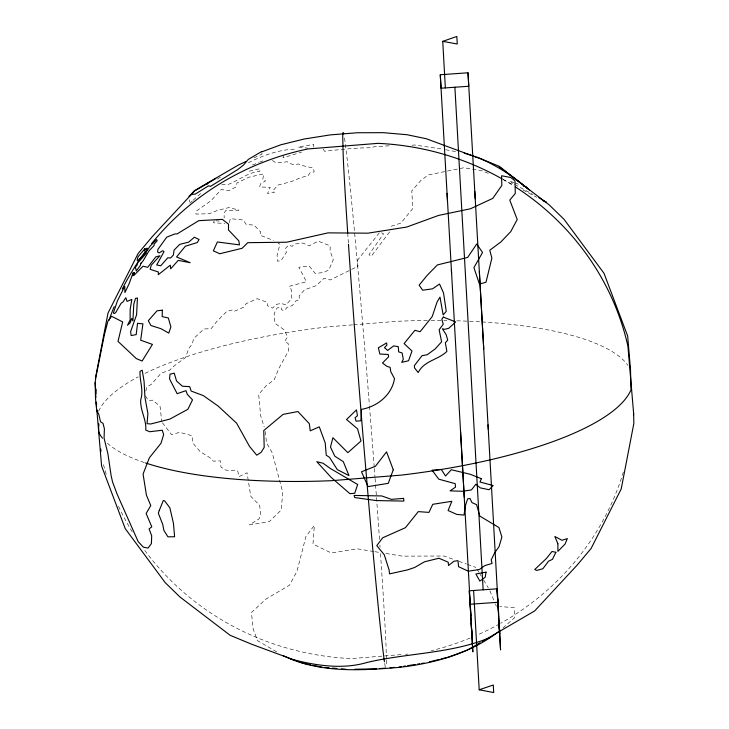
<?xml version="1.0" encoding="UTF-8"?>
<svg xmlns="http://www.w3.org/2000/svg" width="729" height="729" viewBox="0 0 729 729"><rect width="100%" height="100%" fill="white"/><g stroke="black" fill="none" stroke-linecap="round" stroke-linejoin="round"><path stroke-width="0.55" stroke-dasharray="3.65 2.73" d="M313.488 146.912L313.771 144.397L298.024 147.058L307.984 148.197M229.544 222.719L230.191 218.664L243.331 220.012L246.165 224.441L254.111 225.152L260.727 231.995L260.144 235.248L273.439 240.433M145.855 391.054L146.739 387.035L151.35 384.329L161.218 373.093L169.246 370.514L174.14 365.949L185.64 357.511L188.693 348.453L192.11 344.243L193.759 338.475L203.974 329.007L211.228 328.579L217.078 321.106L226.847 311.356L233.052 309.816L234.62 311.137L243.768 307.164L246.147 303.711L257.237 298.69L267.178 302.262L267.479 305.715L272.582 308.103L276.501 304.358L281.102 303.41L285.978 304.922L291.846 298.371L291.153 289.213L289.24 286.324L306.444 281.713L298.844 267.233L309.251 266.058L315.174 273.421L323.712 272.537L328.87 269.821L333.317 259.688L330.064 250.94L330.201 245.819L318.199 241.181L309.105 245.873L302.89 243.03L294.215 244.097L292.256 246.284L288.602 245.281L285.212 248.598L286.369 252.425L281.084 260.599L277.612 261.228L277.093 255.141L279.945 244.251L278.104 243.103M283.69 155.414L282.998 157.792L301.615 152.115M214.217 220.623L213.515 222.801L224.851 223.466M389.614 231.913L371.252 256.28L368.965 254.658L383.563 233.818L379.955 232.022L357.174 260.672L358.003 266.249L350.057 270.167M189.923 203.145L192.392 200.94M193.221 200.202L200.639 193.568M502.91 628.024L514.619 617.691L514.364 607.722L499.748 606.492M217.333 179.115L221.015 176.737M349.063 270.659L330.201 279.963L324.004 278.287L316.277 285.659L304.44 289.832L299.118 296.074L299.419 299.51L295.573 301.113L292.411 305.497L286.816 307.456L285.868 308.987L283.353 310.618L281.376 309.543L281.184 307.264L277.138 307.93L274.14 313.57L274.97 323.339L284.146 329.763L287.591 336.871L284.629 341.391L288.155 343.55L288.739 350.449L278.806 368.51L274.259 379.609L265.602 386.306L258.686 394.462L260.663 415.676L264.19 426.984M248.334 162.722C263.196 155.35 280.036 149.135 296.639 149.181M253.874 157.892L262.003 154.156L261.647 151.55M252.453 165.046L258.631 162.558M259.661 162.148L262.759 160.899M272.364 160.435L275.617 162.613L280.875 162.704L287.208 161.701L288.957 163.096L293.878 164.79L298.526 163.952L301.97 165.456L313.424 168.126L314.172 171.88L310.089 172.782L308.002 175.871L300.995 177.502L291.29 181.603L277.904 185.102L272.737 190.989L274.496 192.374L267.552 193.477L270.213 187.326L259.642 186.97L260.508 183.808L265.675 180.838L262.686 179.917L263.707 173.857L248.917 177.211L236.998 182.961L236.105 186.897L229.708 190.251L226.619 190.515L221.334 189.431L211 200.73L195.791 211.528L195.992 214.08L209.405 213.725L217.534 210.399L229.088 207.528L238.939 210.162L225.726 210.517L224.076 213.232L224.186 217.971M249.245 171.206L259.971 168.745L259.87 171.351C248.07 172.244 239.13 180.245 228.414 184.346L221.771 184.455M412.113 145.271L414.373 144.971L442.403 149.108M352.517 324.879L327.649 326.874A269.329 77.465 -4.9 0 0 143.659 374.059M353.647 324.788L397.724 321.261A269.329 77.465 -4.9 0 1 429.928 320.496M400.977 654.624L351.241 658.597A269.329 257.911 -1.4 0 1 143.75 549.019M405.497 654.259L407.757 654.077M389.076 145.791L373.74 146.821L372.191 147.787C356.107 147.613 340.598 149.618 324.533 151.24L323.056 148.916M216.158 220.796L219.065 221.069M373.795 551.516L357.328 548.846L331.267 552.956L312.978 544.062L314.354 525.39L305.952 536.471L296.958 571.281L289.495 585.205L266.131 598.965L251.414 612.533L253.2 629.081L257.565 640.691L278.113 652.674M374.888 551.689L380.374 552.582M385.869 553.466L402.326 556.136L444.025 556.027L453.611 559.453M445.683 149.718L457.684 151.969M513.863 182.578L509.671 181.074L512.669 183.362M514.911 182.952L519.103 184.455M458.942 561.348L466.405 564.009M467.471 564.392L475.991 567.426M488.284 173.374L482.015 170.814L463.89 167.725L428.406 174.933L420.961 180.327L411.803 190.88L412.787 208.585L400.895 223.092L391.564 226.09L391.765 228.104M502.892 179.325L513.161 184.847M522.985 190.023L536.735 197.267M514.61 184.419L533.036 194.452M162.421 422.738L171.515 434.602L179.689 432.333L192.201 435.778L192.738 442.959L200.174 451.606L209.852 457.666L213.342 461.138L220.413 460.865L220.942 466.979L225.625 470.087L237.718 470.934L239.003 476.657L247.04 472.756L250.776 496.321L259.624 505.297L260.827 515.075L258.831 519.057L249.5 524.88L269.201 521.727L281.23 510.018L282.724 492.248L272.263 452.982L266.386 442.512L265.474 431.103M145.518 395.956L148.215 400.412L152.698 400.194L160.061 406.354L161.774 421.891M477.158 569.376L478.917 572.283M479.5 573.258L481.249 576.174M483.582 580.056L488.257 587.82M489.861 590.791L495.073 603.12M495.51 604.15L496.376 606.2M189.494 199.792L189.777 202.033M386.37 659.171L386.024 645.675A269.329 4.429 85.4 0 0 380.41 552.473M386.397 660.301L386.534 665.923M385.313 667.035A269.329 4.429 85.4 0 1 384.602 662.871M348.398 243.03A269.329 4.429 85.4 0 1 347.806 234.373M344.489 138.073A269.329 4.429 85.4 0 1 359.834 290.516L365.539 357.611A269.329 4.429 85.4 0 1 369.393 405.096M369.485 406.235A269.329 4.429 85.4 0 1 374.241 467.371M374.323 468.492A269.329 4.429 85.4 0 1 374.998 477.404M375.08 478.516A269.329 4.429 85.4 0 1 379.517 539.578M379.891 545.028A269.329 4.429 85.4 0 1 380.046 547.178M623.368 472A269.329 257.911 -1.4 0 1 500.632 623.304M499.638 623.86A269.329 257.911 -1.4 0 1 477.377 634.968M470.096 638.066A269.329 257.911 -1.4 0 1 431.213 650.742M132.295 531.924A269.329 257.911 -1.4 0 1 117.487 503.994M106.243 474.278A269.329 257.911 -1.4 0 1 102.898 462.341M503.037 179.434A269.329 257.911 -1.4 0 1 513.581 185.786M144.315 462.55A269.329 77.465 -4.9 0 1 106.252 442.193M98.588 411.32A269.329 77.465 -4.9 0 1 138.255 376.838M431.067 320.487A269.329 77.465 -4.9 0 1 446.895 320.578M456.864 320.796A269.329 77.465 -4.9 0 1 480.94 321.863M482.115 321.936A269.329 77.465 -4.9 0 1 627.988 365.411"/><path stroke-width="1.09" d="M96.884 409.816L96.82 411.584L95.545 398.845L95.135 382.643L95.964 376.738L104.402 334.629L107.901 321.207L111.601 316.295L122.663 321.917L118.034 341.4L136.341 358.613L142.119 361.01L152.443 344.407L140.679 340.215L142.911 323.822L137.535 323.357L136.195 334.593L131.165 335.568L130.609 331.659L136.605 314.728L137.444 297.988L135.539 298.398L133.808 304.02L132.897 320.878L131.767 318.391L130.09 322.892L127.52 325.216L130.117 319.931L130.172 309.242L131.849 299.409L127.037 301.405L125.816 297.724L122.909 302.079L121.142 303.209L115.665 312.65L114.471 313.443L113.35 313.078L117.478 300.722L124.759 286.342L124.914 292.584L129.252 283.417L133.097 272.755L132.86 275.762L134.309 272.464L133.926 275.407L143.066 266.194L147.677 267.361L155.778 256.881L159.906 255.761L151.204 265.238L150.183 269.338L158.375 271.999L158.302 274.678L170.313 265.183L170.659 268.81L178.268 260.353L190.178 262.722L176.573 256.945L185.33 246.229L197.286 242.538L199.09 239.495L194.388 237.244L188.711 242.119L179.689 244.397L174.04 250.184L173.393 254.995L170.604 258.002L167.807 257.747L160.745 265.775L156.699 264.964L163.998 251.687L162.813 250.694L159.022 252.954L157.564 251.952L157.965 249.318L166.741 237.153L174.933 233.927L177.083 233.936L198.762 220.668L222.354 219.374L228.514 224.167L228.487 229.972L238.802 240.825L239.486 244.88L217.379 241.982L213.342 250.84L219.784 253.747L242.128 248.27L247.751 242.675L286.661 242.219L328.096 232.861L367.945 233.18L406.673 227.065L438.557 215.429L470.487 208.758L492.777 198.388L501.834 185.439L501.588 175.762L510.737 177.484L514.966 180.765L515.285 193.513L509.762 200.092L517.226 219.511L510.765 231.567L500.914 241.919L489.779 250.229L491.875 258.093L486.006 282.196L479.445 284.137L473.932 267.616L482.534 252.498L476.73 243.969L467.654 257.428L437.373 264.937L427.203 275.325L419.12 285.157L422.674 290.224L432.552 288.821L439.532 284.018L443.551 293.04L446.248 311.329L443.132 314.892L439.988 297.086L437.026 302.152L432.206 316.568L420.095 331.75L414.919 330.301L404.112 343.587L411.994 351.013L408.559 360.746L401.752 362.368L403.301 359.306L402.107 352.964L398.681 351.907L398.289 346.667L393.605 345.911L387.682 350.43L384.502 347.687L386.908 345.045L386.607 342.949L378.36 347.779L379.864 354.048L388.275 354.485L388.612 356.809L382.497 362.996L386.734 366.24L390.133 367.389L390.753 371.635L394.489 378.606C391.929 394.945 377.212 406.673 361.456 409.361L360.882 420.779L356.08 421.162L355.087 417.69L357.429 415.803L356.472 409.862L346.539 419.503L357.556 428.843L360.983 441.009L347.87 452.663L332.925 437.728L330.492 447.05L334.793 456.181L343.286 461.63L348.972 475.581L337.299 469.613L329.481 457.32L326.246 455.242L325.225 443.004L319.284 426.839L310.244 430.839L309.306 423.677L297.915 411.53L283.098 414.382L263.77 430.52L264.19 447.36L261.137 452.354L256.736 455.178L249.509 446.403L236.661 423.23L218.181 406.099L203.364 395.619L191.135 391.045L189.713 386.652L182.378 386.215L176.564 380.985L174.231 373.193L169.975 374.196L169.593 378.98L177.156 393.696L185.941 390.653L187.335 394.398L192.511 399.866L187.891 409.288L169.811 419.111L150.721 423.986L147.039 423.667L147.905 413.489L144.943 397.396L144.078 381.395L142.182 370.186L140.014 371.362C139.54 380.994 143.85 390.334 140.697 399.884C140.023 410.482 146.629 419.603 145.773 430.092L149.718 431.732L162.239 430.228L163.66 434.621L160.981 443.278L149.381 457.785L143.075 474.05L146.429 495.173L150.785 505.561L146.128 513.471L151.796 526.848L149.09 528.926L151.687 535.797L151.413 543.552L148.087 548.08L143.376 547.169L138.209 541.711L117.132 494.207L112.558 481.951L111.118 475.618L107.874 453.602L104.083 438.184L104.393 428.752L103.008 423.339L100.538 421.781L98.697 413.954L96.547 410.655M95.371 378.597L108.02 313.023L138.155 253.446L152.27 236.633L194.552 191.025M206.936 184.428L208.193 182.605L238.629 164.9L245.737 161.628M500.404 630.239C471.59 653.093 435.213 663.344 399.118 667.372C360.445 670.68 318.828 673.186 283.007 655.526M208.193 182.605L194.333 190.752L189.066 196.438L191.28 194.397L195.317 194.078L208.64 185.758L210.426 186.405L237.517 169.72L243.595 164.982L248.279 159.405L261.647 151.55M195.518 190.451L215.793 178.532M468.446 649.512L480.183 642.705M482.142 641.566L534.685 610.92L576.967 565.312L591.091 548.5L621.226 488.922L633.865 423.349L633.61 413.225L627.906 346.129A269.329 257.911 -1.4 0 0 515.485 186.998M261.775 151.869L280.765 144.807L304.093 139.029L330.164 134.911L357.219 132.751L383.39 132.678L406.919 134.71L426.183 138.71L477.322 157.601M467.462 650.077L448.481 657.139L441.054 658.98M442.74 41.362L456.828 36.45L457.265 43.995L442.74 41.362L445.355 87.917M489.132 637.911C450.303 653.822 407.62 652.938 367.216 662.415C342.366 669.814 315.274 665.522 290.643 659.016M479.19 689.789L493.287 685.005L493.715 692.55L479.19 689.789L473.613 590.481M429.39 661.868L438.94 659.499M399.073 667.035L401.251 666.689M403.419 666.352L405.597 666.005M407.766 665.659L415.375 664.465M417.544 664.119L419.722 663.773M421.891 663.436L424.068 663.089M376.538 668.839L354.959 669.24M379.918 668.566L385.55 668.119M390.061 667.755L394.571 667.39M468.009 72.782L468.765 86.259L441.036 88.218L440.28 74.75L468.009 72.782L475.208 198.789M497.014 588.822L497.77 602.3L470.041 604.259L469.285 590.791L497.014 588.822L500.568 649.922L497.825 599.776M324.569 667.427L329.052 667.81M332.406 668.101L336.889 668.493M341.372 668.876L345.847 669.268M464.227 153.199C488.594 159.733 510.245 173.794 529.391 189.95L499.283 166.349L477.468 157.291M310.554 664.793L303.064 663.235L251.924 644.345L230.136 635.296L180.063 597.069L165.164 582.58L125.215 528.616L101.586 465.94L96.839 410.035M312.695 665.231L322.327 667.235M523.294 185.959L526.438 187.08M542.631 200.375L546.559 202.443L538.859 197.623M499.11 166.649L549.174 204.876L564.082 219.365L604.031 273.339L627.651 336.005L630.503 369.548L631.013 389.796A269.329 77.465 -4.9 0 1 401.597 475.08L331.522 480.684A269.329 77.465 -4.9 0 1 145.499 462.942M95.818 390.963L95.627 388.721L95.854 397.724M98.77 425.627L98.579 423.385L98.734 432.397A269.329 77.465 -4.9 0 0 102.507 438.175M99.335 432.333L99.527 434.575M100.766 449.11L100.957 451.342M96.173 402.198L96.547 406.673M95.135 382.643L95.9 393.505M96.474 402.317L96.62 404.522M498.891 621.081L499.666 634.02L499.31 626.749M471.153 623.049L471.936 635.98L471.581 628.717M440.28 74.75L447.469 200.748M469.285 590.791L472.839 651.881L470.096 601.735M474.789 191.344L483.746 349.082M488.02 424.852L498.627 613.836M479.336 271.388L488.293 429.536M454.896 87.243L483.154 589.807M447.059 193.313L451.597 273.348M460.564 431.495L470.898 615.795M451.406 269.803L464.255 497.224M384.438 661.795A269.329 4.429 85.4 0 1 369.412 511.43L363.707 444.335A269.329 4.429 85.4 0 1 348.48 244.288M347.724 233.152A269.329 4.429 85.4 0 1 343.213 156.279L342.712 136.022A269.329 4.429 85.4 0 1 343.687 133.835M633.61 413.225A269.329 257.911 -1.4 0 1 633.483 415.448M108.986 320.341A269.329 257.911 -1.4 0 1 114.18 306.627M122.244 289.021A269.329 257.911 -1.4 0 1 145.463 251.523M151.678 243.504A269.329 257.911 -1.4 0 1 307.92 148.953L378.005 143.349A269.329 257.911 -1.4 0 1 502.062 178.878M557.904 543.816L557.895 551.388L565.039 544.089L567.353 538.558L562.004 540.289L554.833 536.489L557.904 543.816M162.33 310.171L162.193 316.614L168.335 317.962L170.887 326.966L168.773 333.107L160.972 328.697L150.93 325.526L148.297 320.724L157.017 310.827L162.33 310.171M465.539 505.124L464.027 515.057L456.755 514.41L448.116 510.519L451.834 501.297L432.753 504.304L428.962 512.396L418.3 511.612L405.442 527.678L382.67 537.82L376.775 545.638L384.292 554.805L389.14 570.069L389.514 573.887L407.493 569.896L414.646 567.472L424.579 561.758L438.958 558.25L448.198 562.177L448.526 565.485L453.939 561.275L457.985 560.637L458.577 566.688L468.3 571.208L479.4 569.504L484.767 565.622L492.093 563.435L491.182 559.881L494.772 552.646L499.046 546.677L501.88 537L498.918 527.532L479.81 516.077L476.566 504.65L472.018 502.636L469.923 498.445L467.708 498.791L465.539 505.124M486.033 572.156L485.213 577.231L479.837 581.086L475.9 573.987L486.033 572.156M144.934 248.653L144.26 250.986L146.966 248.097L147.431 248.981L144.852 253.218L138.045 260.517L137.152 260.262L137.954 256.945L144.934 248.653M140.989 263.187L140.232 265.593L136.268 271.042L135.74 268.299L134.92 267.844L136.888 265.338L138.073 261.747L139.594 260.854L146.219 253.328L146.183 251.942L150.192 246.019L156.626 239.495L157.191 240.807L154.101 244.106L154.129 245.491L149.163 250.648L142.93 261.082L140.989 263.187M159.25 510.482L158.33 513.216L162.722 524.379L163.916 530.457L167.943 536.826L174.614 536.754L173.466 523.468L169.875 507.849L164.599 500.814L163.305 500.55L159.25 510.482M357.657 484.503L354.722 493.287L349.92 493.679L331.194 477.449L316.787 461.667L323.102 463.27L330.437 468.528L357.657 484.503M393.277 469.758L388.265 483.354L368.072 486.608L361.493 471.763L375.444 466.25L386.552 451.871L393.277 469.758M481.359 478.689L479.974 482.015L493.159 485.523L489.095 489.742L480.174 487.856L475.891 484.211L471.444 489.906L462.778 491.273L450.085 490.863L455.525 487.127L455.233 483.673L438.785 479.172L432.069 470.196L441.227 469.44L445.592 475.973L451.269 469.74L470.114 474.233L481.359 478.689M555.853 552.3L552.464 559.343L548.527 561.202L542.85 568.757L536.808 570.433L534.731 569.513L546.331 558.56L552.026 551.461L555.853 552.3M443.35 317.088L441.82 319.184L443.25 324.25L439.14 329.736L441.61 341.828L435.076 349.018L427.185 354.741L422.009 355.688L414.364 365.657L414.537 367.881L418.2 372.565C424.005 360.655 438.329 359.898 446.886 351.396L445.346 342.73L447.724 340.161L446.203 334.739L442.357 328.761L444.672 329.326L448.736 328.314L455.689 321.945L443.35 317.088M403.62 498.381L391.327 499.356L381.75 495.939L354.066 495.438L354.804 497.561L376.237 500.568L403.848 501.087L403.62 498.381"/></g></svg>
